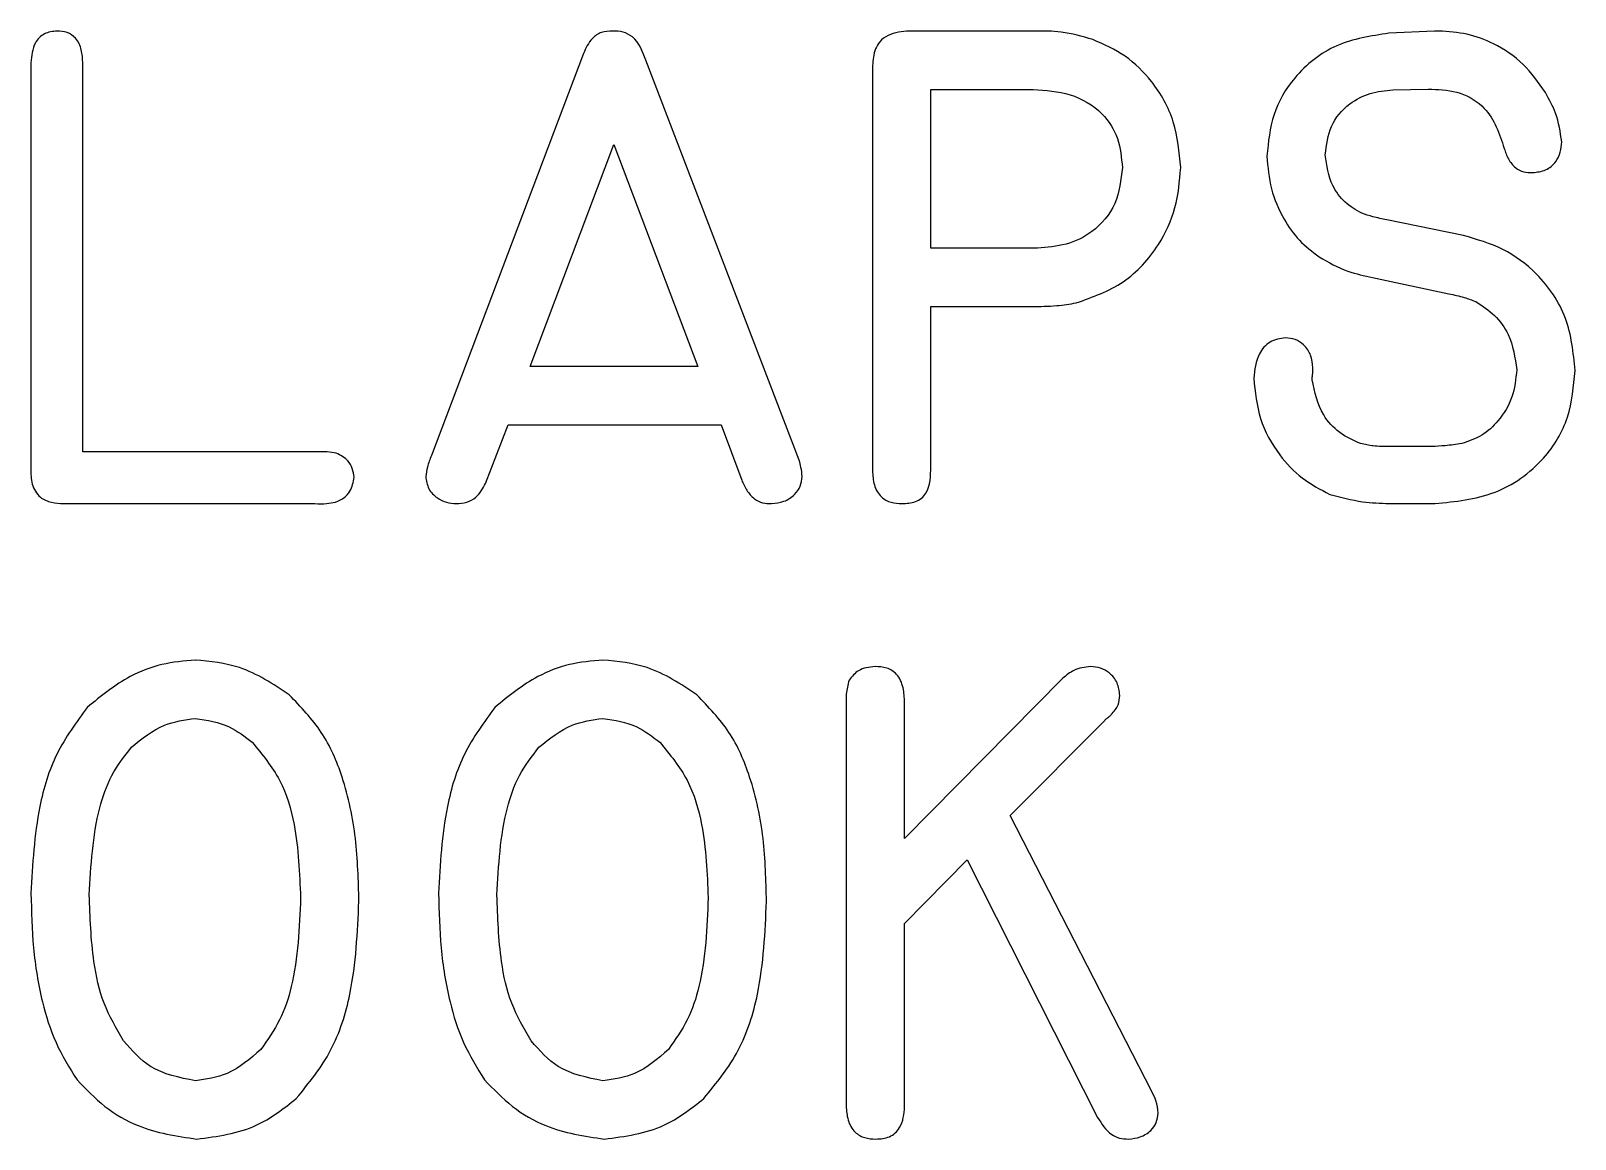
# Model space of a CAD drawing. Header units: inches. Extents: x 0.2 to 2.39, y 7.96 to 11.55.
# Drawn here: x 0.5889 to 1.0749, y 10.2959 to 10.6447 of the extents above; entities that cross this region are included whole.
import ezdxf

# ---------------------------------------------------------------- set-up
doc = ezdxf.new("R2010")
doc.units = ezdxf.units.IN
doc.header["$MEASUREMENT"] = 0

msp = doc.modelspace()

# ---------------------------------------------------------------- linework, layer by layer
at = {"color": 7, "linetype": 'Continuous', "lineweight": 25}
for p, q in [((0.90501, 10.64465), (0.86859, 10.64465)), ((1.03066, 10.64465), (1.01627, 10.64394)), ((1.03201, 10.64465), (1.03066, 10.64465)), ((0.58895, 10.63469), (0.58895, 10.50695)), ((0.60525, 10.51224), (0.60525, 10.63466)), ((0.7628, 10.6376), (0.71496, 10.51107)), ((0.83072, 10.50956), (0.78244, 10.63553)), ((0.85377, 10.63116), (0.85377, 10.50624)), ((0.87213, 10.62628), (0.90429, 10.62628)), ((0.87213, 10.57637), (0.87213, 10.62628)), ((1.0175, 10.62619), (1.02866, 10.62638)), ((1.02866, 10.62638), (1.02977, 10.62638)), ((0.74602, 10.53913), (0.77238, 10.60893)), ((0.77238, 10.60893), (0.79875, 10.53913)), ((1.03977, 10.58032), (1.0156, 10.58525)), ((0.90568, 10.57637), (0.87213, 10.57637)), ((1.01116, 10.56709), (1.03517, 10.56194)), ((0.87213, 10.50758), (0.87213, 10.55801)), ((0.87213, 10.55801), (0.90384, 10.55801)), ((0.79875, 10.53913), (0.74602, 10.53913)), ((0.99235, 10.53694), (0.99235, 10.5387)), ((0.73197, 10.50228), (0.73909, 10.52077)), ((0.73909, 10.52077), (0.80612, 10.52077)), ((0.80612, 10.52077), (0.81261, 10.50336)), ((0.67989, 10.51224), (0.60525, 10.51224)), ((1.02985, 10.51392), (1.01649, 10.5139)), ((0.5992, 10.49594), (0.67831, 10.49594)), ((1.0163, 10.49594), (1.03081, 10.49594)), ((0.64067, 10.44671), (0.64066, 10.44671)), ((0.76894, 10.44671), (0.76893, 10.44671)), ((0.9137, 10.44096), (0.86386, 10.39056)), ((0.84549, 10.43246), (0.84549, 10.30635)), ((0.86386, 10.39056), (0.86386, 10.43334)), ((0.89714, 10.39776), (0.92642, 10.42726)), ((0.92642, 10.42726), (0.92731, 10.42816)), ((0.94162, 10.31088), (0.89714, 10.39776)), ((0.86386, 10.36377), (0.88351, 10.3838)), ((0.88351, 10.3838), (0.92462, 10.30275)), ((0.86386, 10.30616), (0.86386, 10.36377))]:
    msp.add_line(p, q, dxfattribs=at)
for points, knots in [([(0.59713, 10.64465), (0.59575, 10.6445), (0.593, 10.64422), (0.58943, 10.64039), (0.58913, 10.63685), (0.58895, 10.63469)], [0, 0, 0, 0, 0.280063, 0.5589903, 1, 1, 1, 1]), ([(0.60525, 10.63466), (0.60518, 10.63603), (0.60504, 10.63875), (0.60342, 10.64237), (0.60037, 10.64443), (0.59821, 10.64458), (0.59713, 10.64465)], [0, 0, 0, 0, 0.28129, 0.560314, 0.779075, 1, 1, 1, 1]), ([(0.77195, 10.64465), (0.77078, 10.64461), (0.76842, 10.64454), (0.76483, 10.64203), (0.76357, 10.63928), (0.7628, 10.6376)], [0, 0, 0, 0, 0.279731, 0.559873, 1, 1, 1, 1]), ([(0.78244, 10.63553), (0.7814, 10.63829), (0.77996, 10.64213), (0.7753, 10.64456), (0.77307, 10.64462), (0.77195, 10.64465)], [0, 0, 0, 0, 0.559201, 0.779228, 1, 1, 1, 1]), ([(0.86859, 10.64465), (0.86637, 10.64467), (0.86197, 10.64473), (0.85566, 10.64219), (0.85373, 10.6364), (0.85376, 10.63291), (0.85377, 10.63116)], [0, 0, 0, 0, 0.2814925, 0.5583427, 0.7782953, 1, 1, 1, 1]), ([(0.9231, 10.64199), (0.91979, 10.64295), (0.91387, 10.64465), (0.90772, 10.64465), (0.90501, 10.64465)], [0, 0, 0, 0, 0.559687, 1, 1, 1, 1]), ([(1.01627, 10.64394), (1.01065, 10.6431), (0.99943, 10.64143), (0.98666, 10.63135), (0.9792, 10.6186), (0.97833, 10.60974), (0.97789, 10.6053)], [0, 0, 0, 0, 0.279949, 0.559342, 0.779496, 1, 1, 1, 1]), ([(1.06554, 10.62528), (1.06337, 10.6284), (1.05903, 10.63464), (1.05011, 10.6406), (1.04093, 10.64405), (1.03498, 10.64445), (1.03201, 10.64465)], [0, 0, 0, 0, 0.279827, 0.559743, 0.779812, 1, 1, 1, 1]), ([(0.95075, 10.60168), (0.95031, 10.60656), (0.94943, 10.6163), (0.94264, 10.62839), (0.93361, 10.63727), (0.92661, 10.64042), (0.9231, 10.64199)], [0, 0, 0, 0, 0.28001, 0.559728, 0.779797, 1, 1, 1, 1]), ([(0.90429, 10.62628), (0.90824, 10.62601), (0.9161, 10.62548), (0.92597, 10.61979), (0.93157, 10.61098), (0.93212, 10.60478), (0.93239, 10.60168)], [0, 0, 0, 0, 0.28086, 0.559798, 0.779624, 1, 1, 1, 1]), ([(0.99626, 10.60573), (0.99662, 10.60881), (0.99732, 10.61497), (1.00317, 10.62176), (1.01028, 10.62541), (1.01509, 10.62593), (1.0175, 10.62619)], [0, 0, 0, 0, 0.279671, 0.558842, 0.77929, 1, 1, 1, 1]), ([(1.02977, 10.62638), (1.0328, 10.62619), (1.03883, 10.62579), (1.04851, 10.61985), (1.05103, 10.61232), (1.05257, 10.60773)], [0, 0, 0, 0, 0.281446, 0.561686, 1, 1, 1, 1]), ([(1.07067, 10.60977), (1.07022, 10.61283), (1.06941, 10.61832), (1.06672, 10.62315), (1.06554, 10.62528)], [0, 0, 0, 0, 0.559375, 1, 1, 1, 1]), ([(1.06153, 10.6001), (1.06292, 10.60026), (1.06571, 10.60059), (1.06883, 10.60321), (1.0704, 10.60649), (1.07058, 10.60867), (1.07067, 10.60977)], [0, 0, 0, 0, 0.279472, 0.559161, 0.779094, 1, 1, 1, 1]), ([(0.97789, 10.6053), (0.97818, 10.60184), (0.97874, 10.5949), (0.98266, 10.58595), (0.9878, 10.57857), (0.99213, 10.57523), (0.99429, 10.57356)], [0, 0, 0, 0, 0.2798619, 0.5597919, 0.7799049, 1, 1, 1, 1]), ([(1.0078, 10.5873), (1.00593, 10.58836), (1.00219, 10.59049), (0.99752, 10.59686), (0.99674, 10.60237), (0.99626, 10.60573)], [0, 0, 0, 0, 0.280619, 0.561258, 1, 1, 1, 1]), ([(1.05257, 10.60773), (1.05295, 10.60659), (1.05371, 10.6043), (1.05585, 10.60161), (1.05867, 10.60012), (1.06057, 10.60011), (1.06153, 10.6001)], [0, 0, 0, 0, 0.28029, 0.5599748, 0.7797551, 1, 1, 1, 1]), ([(0.93239, 10.60168), (0.93197, 10.5978), (0.93114, 10.59006), (0.92387, 10.58142), (0.91479, 10.57704), (0.90872, 10.5766), (0.90568, 10.57637)], [0, 0, 0, 0, 0.279953, 0.558758, 0.779215, 1, 1, 1, 1]), ([(0.9179, 10.55911), (0.92305, 10.56094), (0.93334, 10.56459), (0.94374, 10.57615), (0.94969, 10.5889), (0.9504, 10.59742), (0.95075, 10.60168)], [0, 0, 0, 0, 0.279675, 0.559368, 0.779548, 1, 1, 1, 1]), ([(1.0156, 10.58525), (1.01412, 10.58554), (1.01148, 10.58607), (1.00892, 10.58692), (1.0078, 10.5873)], [0, 0, 0, 0, 0.560132, 1, 1, 1, 1]), ([(1.07488, 10.53784), (1.07431, 10.54344), (1.07318, 10.55464), (1.06411, 10.56791), (1.05246, 10.5766), (1.044, 10.57908), (1.03977, 10.58032)], [0, 0, 0, 0, 0.2798518, 0.5592969, 0.7794646, 1, 1, 1, 1]), ([(0.99429, 10.57356), (0.99726, 10.57188), (1.00257, 10.56889), (1.00853, 10.56764), (1.01116, 10.56709)], [0, 0, 0, 0, 0.5592879, 1, 1, 1, 1]), ([(1.03517, 10.56194), (1.03679, 10.56162), (1.03967, 10.56104), (1.04241, 10.55997), (1.04362, 10.5595)], [0, 0, 0, 0, 0.560317, 1, 1, 1, 1]), ([(0.90384, 10.55801), (0.90649, 10.558), (0.91121, 10.55798), (0.91586, 10.55877), (0.9179, 10.55911)], [0, 0, 0, 0, 0.560332, 1, 1, 1, 1]), ([(1.04362, 10.5595), (1.04567, 10.55815), (1.04978, 10.55547), (1.05504, 10.54817), (1.05596, 10.54187), (1.05652, 10.53803)], [0, 0, 0, 0, 0.280518, 0.561127, 1, 1, 1, 1]), ([(0.98371, 10.54812), (0.98202, 10.54786), (0.97862, 10.54733), (0.97447, 10.54239), (0.97403, 10.53804), (0.97376, 10.53538)], [0, 0, 0, 0, 0.279856, 0.559964, 1, 1, 1, 1]), ([(0.99235, 10.5387), (0.99222, 10.54004), (0.99197, 10.54271), (0.98977, 10.54584), (0.98686, 10.54779), (0.98476, 10.54801), (0.98371, 10.54812)], [0, 0, 0, 0, 0.280051, 0.559477, 0.779456, 1, 1, 1, 1]), ([(0.99212, 10.53493), (0.99214, 10.53531), (0.99218, 10.53598), (0.9923, 10.53664), (0.99235, 10.53694)], [0, 0, 0, 0, 0.559622, 1, 1, 1, 1]), ([(1.03081, 10.49594), (1.03717, 10.49659), (1.04989, 10.49788), (1.06493, 10.50848), (1.07352, 10.52284), (1.07442, 10.53284), (1.07488, 10.53784)], [0, 0, 0, 0, 0.280202, 0.559526, 0.779487, 1, 1, 1, 1]), ([(1.05652, 10.53803), (1.0562, 10.53512), (1.05558, 10.52931), (1.05128, 10.52223), (1.04571, 10.51706), (1.04136, 10.51557), (1.03919, 10.51483)], [0, 0, 0, 0, 0.279911, 0.559839, 0.77987, 1, 1, 1, 1]), ([(0.97376, 10.53538), (0.97419, 10.53107), (0.97505, 10.52244), (0.98101, 10.51175), (0.98864, 10.50354), (0.99469, 10.50042), (0.99772, 10.49885)], [0, 0, 0, 0, 0.279817, 0.559513, 0.779733, 1, 1, 1, 1]), ([(1.00738, 10.51483), (1.00509, 10.51585), (1.00051, 10.5179), (0.9943, 10.52471), (0.99295, 10.53107), (0.99212, 10.53493)], [0, 0, 0, 0, 0.280869, 0.562234, 1, 1, 1, 1]), ([(0.68502, 10.51182), (0.68408, 10.51199), (0.68238, 10.51231), (0.68065, 10.51226), (0.67989, 10.51224)], [0, 0, 0, 0, 0.558374, 1, 1, 1, 1]), ([(0.69062, 10.50422), (0.6905, 10.50515), (0.69025, 10.50702), (0.68855, 10.51005), (0.68636, 10.51115), (0.68502, 10.51182)], [0, 0, 0, 0, 0.280841, 0.562668, 1, 1, 1, 1]), ([(1.01649, 10.5139), (1.01477, 10.5139), (1.0117, 10.5139), (1.0087, 10.51454), (1.00738, 10.51483)], [0, 0, 0, 0, 0.559532, 1, 1, 1, 1]), ([(1.03919, 10.51483), (1.03745, 10.51456), (1.03435, 10.5141), (1.03122, 10.51397), (1.02985, 10.51392)], [0, 0, 0, 0, 0.56046, 1, 1, 1, 1]), ([(0.58895, 10.50695), (0.58893, 10.50531), (0.5889, 10.50204), (0.59137, 10.49783), (0.59536, 10.49612), (0.59792, 10.496), (0.5992, 10.49594)], [0, 0, 0, 0, 0.280867, 0.558798, 0.779034, 1, 1, 1, 1]), ([(0.71496, 10.51107), (0.71448, 10.50988), (0.71362, 10.50775), (0.71332, 10.50548), (0.71318, 10.50448)], [0, 0, 0, 0, 0.561215, 1, 1, 1, 1]), ([(0.83162, 10.50448), (0.83154, 10.50544), (0.83138, 10.50716), (0.83092, 10.50882), (0.83072, 10.50956)], [0, 0, 0, 0, 0.559831, 1, 1, 1, 1]), ([(0.86308, 10.49594), (0.86452, 10.49601), (0.86669, 10.49611), (0.86925, 10.49752), (0.87202, 10.50088), (0.87208, 10.50461), (0.87213, 10.50758)], [0, 0, 0, 0, 0.250744, 0.376273, 0.50156, 1, 1, 1, 1]), ([(0.6848, 10.4964), (0.68569, 10.49679), (0.68746, 10.49758), (0.68993, 10.5002), (0.69036, 10.5027), (0.69062, 10.50422)], [0, 0, 0, 0, 0.280252, 0.561251, 1, 1, 1, 1]), ([(0.71318, 10.50448), (0.71337, 10.50314), (0.71376, 10.50045), (0.71653, 10.49771), (0.71963, 10.49617), (0.72173, 10.49602), (0.72279, 10.49594)], [0, 0, 0, 0, 0.279525, 0.558701, 0.779205, 1, 1, 1, 1]), ([(0.72279, 10.49594), (0.7239, 10.49601), (0.72613, 10.49615), (0.72974, 10.49816), (0.73112, 10.50072), (0.73197, 10.50228)], [0, 0, 0, 0, 0.2805838, 0.5604291, 1, 1, 1, 1]), ([(0.81261, 10.50336), (0.8131, 10.50225), (0.81407, 10.50006), (0.81629, 10.49745), (0.81913, 10.49601), (0.82104, 10.49597), (0.82199, 10.49594)], [0, 0, 0, 0, 0.280411, 0.559773, 0.779963, 1, 1, 1, 1]), ([(0.82199, 10.49594), (0.82333, 10.49608), (0.826, 10.49636), (0.82916, 10.4985), (0.83125, 10.50133), (0.8315, 10.50343), (0.83162, 10.50448)], [0, 0, 0, 0, 0.2799307, 0.5596804, 0.779558, 1, 1, 1, 1]), ([(0.85377, 10.50624), (0.85386, 10.50476), (0.85404, 10.50181), (0.85609, 10.49798), (0.85958, 10.49611), (0.86191, 10.496), (0.86308, 10.49594)], [0, 0, 0, 0, 0.280954, 0.559803, 0.77945, 1, 1, 1, 1]), ([(0.99772, 10.49885), (1.00113, 10.49794), (1.00722, 10.49629), (1.01353, 10.49605), (1.0163, 10.49594)], [0, 0, 0, 0, 0.559516, 1, 1, 1, 1]), ([(0.67831, 10.49594), (0.67954, 10.4959), (0.68172, 10.49581), (0.68386, 10.49622), (0.6848, 10.4964)], [0, 0, 0, 0, 0.5614378, 1, 1, 1, 1]), ([(0.64066, 10.44671), (0.63713, 10.44639), (0.63005, 10.44575), (0.61807, 10.44114), (0.61099, 10.43535), (0.60666, 10.43181)], [0, 0, 0, 0, 0.280275, 0.560573, 1, 1, 1, 1]), ([(0.67022, 10.43573), (0.66517, 10.43911), (0.65616, 10.44517), (0.64541, 10.44624), (0.64067, 10.44671)], [0, 0, 0, 0, 0.5598414, 1, 1, 1, 1]), ([(0.76893, 10.44671), (0.76539, 10.44639), (0.75832, 10.44575), (0.74634, 10.44114), (0.73926, 10.43535), (0.73494, 10.43181)], [0, 0, 0, 0, 0.280332, 0.560686, 1, 1, 1, 1]), ([(0.79849, 10.43573), (0.79344, 10.43911), (0.78443, 10.44517), (0.77368, 10.44624), (0.76894, 10.44671)], [0, 0, 0, 0, 0.559566, 1, 1, 1, 1]), ([(0.85457, 10.44465), (0.85271, 10.44445), (0.84937, 10.44409), (0.84731, 10.44149), (0.8464, 10.44034)], [0, 0, 0, 0, 0.559041, 1, 1, 1, 1]), ([(0.86386, 10.43334), (0.86379, 10.4349), (0.86366, 10.43802), (0.86188, 10.44222), (0.8583, 10.44451), (0.85582, 10.4446), (0.85457, 10.44465)], [0, 0, 0, 0, 0.280807, 0.559742, 0.779306, 1, 1, 1, 1]), ([(0.92239, 10.44465), (0.92056, 10.44443), (0.91728, 10.44404), (0.9148, 10.4419), (0.9137, 10.44096)], [0, 0, 0, 0, 0.557583, 1, 1, 1, 1]), ([(0.93157, 10.43559), (0.93142, 10.43694), (0.93111, 10.43964), (0.92862, 10.44263), (0.92557, 10.44438), (0.92345, 10.44456), (0.92239, 10.44465)], [0, 0, 0, 0, 0.2800273, 0.5589599, 0.779254, 1, 1, 1, 1]), ([(0.8464, 10.44034), (0.84603, 10.4389), (0.84538, 10.4363), (0.84546, 10.43364), (0.84549, 10.43246)], [0, 0, 0, 0, 0.558289, 1, 1, 1, 1]), ([(0.69214, 10.37078), (0.69197, 10.37739), (0.69164, 10.3906), (0.68785, 10.40865), (0.6811, 10.42449), (0.67385, 10.43198), (0.67022, 10.43573)], [0, 0, 0, 0, 0.280363, 0.56049, 0.780401, 1, 1, 1, 1]), ([(0.82041, 10.37078), (0.82024, 10.37739), (0.81991, 10.3906), (0.81611, 10.40865), (0.80937, 10.42449), (0.80211, 10.43198), (0.79849, 10.43573)], [0, 0, 0, 0, 0.280363, 0.56049, 0.780401, 1, 1, 1, 1]), ([(0.9289, 10.42952), (0.92977, 10.4305), (0.93132, 10.43226), (0.93149, 10.43458), (0.93157, 10.43559)], [0, 0, 0, 0, 0.560589, 1, 1, 1, 1]), ([(0.60666, 10.43181), (0.6032, 10.4271), (0.59626, 10.41766), (0.59023, 10.39742), (0.58944, 10.38245), (0.58895, 10.3733)], [0, 0, 0, 0, 0.279701, 0.559786, 1, 1, 1, 1]), ([(0.73494, 10.43181), (0.73148, 10.4271), (0.72454, 10.41766), (0.71849, 10.39742), (0.7177, 10.38245), (0.71722, 10.3733)], [0, 0, 0, 0, 0.2796876, 0.5598063, 1, 1, 1, 1]), ([(0.92731, 10.42816), (0.92762, 10.4284), (0.92817, 10.42882), (0.92867, 10.4293), (0.9289, 10.42952)], [0, 0, 0, 0, 0.559464, 1, 1, 1, 1]), ([(0.62054, 10.41924), (0.62386, 10.42195), (0.6298, 10.4268), (0.63734, 10.42788), (0.64066, 10.42835)], [0, 0, 0, 0, 0.5598728, 1, 1, 1, 1]), ([(0.64066, 10.42835), (0.64436, 10.42777), (0.65099, 10.42672), (0.65626, 10.42262), (0.65858, 10.42082)], [0, 0, 0, 0, 0.558881, 1, 1, 1, 1]), ([(0.74881, 10.41924), (0.75213, 10.42195), (0.75807, 10.4268), (0.76562, 10.42788), (0.76894, 10.42835)], [0, 0, 0, 0, 0.559645, 1, 1, 1, 1]), ([(0.76894, 10.42835), (0.77264, 10.42777), (0.77926, 10.42672), (0.78452, 10.42262), (0.78685, 10.42082)], [0, 0, 0, 0, 0.558677, 1, 1, 1, 1]), ([(0.60731, 10.37282), (0.60781, 10.38203), (0.60851, 10.39486), (0.61386, 10.41062), (0.61831, 10.41637), (0.62054, 10.41924)], [0, 0, 0, 0, 0.55978, 0.78008, 1, 1, 1, 1]), ([(0.65858, 10.42082), (0.66172, 10.41701), (0.66802, 10.40939), (0.67299, 10.39222), (0.67348, 10.37961), (0.67378, 10.37191)], [0, 0, 0, 0, 0.27937, 0.559566, 1, 1, 1, 1]), ([(0.73558, 10.37282), (0.73608, 10.38203), (0.73678, 10.39486), (0.74213, 10.41062), (0.74658, 10.41637), (0.74881, 10.41924)], [0, 0, 0, 0, 0.55978, 0.78008, 1, 1, 1, 1]), ([(0.78685, 10.42082), (0.78999, 10.41701), (0.79629, 10.40939), (0.80125, 10.39222), (0.80174, 10.37961), (0.80205, 10.37191)], [0, 0, 0, 0, 0.27937, 0.559566, 1, 1, 1, 1]), ([(0.58895, 10.3733), (0.58909, 10.36756), (0.58936, 10.35609), (0.59192, 10.34028), (0.59631, 10.32609), (0.60106, 10.31841), (0.60344, 10.31456)], [0, 0, 0, 0, 0.280113, 0.560163, 0.780105, 1, 1, 1, 1]), ([(0.61808, 10.32688), (0.61582, 10.33076), (0.61129, 10.33851), (0.60793, 10.35431), (0.60755, 10.3658), (0.60731, 10.37282)], [0, 0, 0, 0, 0.279524, 0.559714, 1, 1, 1, 1]), ([(0.67378, 10.37191), (0.67342, 10.36249), (0.67293, 10.34937), (0.66768, 10.33324), (0.6634, 10.32719), (0.66127, 10.32417)], [0, 0, 0, 0, 0.559836, 0.780046, 1, 1, 1, 1]), ([(0.67245, 10.30872), (0.67639, 10.31358), (0.68428, 10.32333), (0.69099, 10.34498), (0.6917, 10.36099), (0.69214, 10.37078)], [0, 0, 0, 0, 0.279598, 0.559718, 1, 1, 1, 1]), ([(0.71722, 10.3733), (0.71736, 10.36756), (0.71763, 10.35609), (0.72018, 10.34028), (0.72459, 10.3261), (0.72933, 10.31841), (0.7317, 10.31456)], [0, 0, 0, 0, 0.28012, 0.560178, 0.780173, 1, 1, 1, 1]), ([(0.74635, 10.32688), (0.74409, 10.33076), (0.73956, 10.33851), (0.7362, 10.35431), (0.73581, 10.3658), (0.73558, 10.37282)], [0, 0, 0, 0, 0.279524, 0.559714, 1, 1, 1, 1]), ([(0.80205, 10.37191), (0.80169, 10.36249), (0.80119, 10.34937), (0.79595, 10.33324), (0.79167, 10.32719), (0.78953, 10.32417)], [0, 0, 0, 0, 0.559836, 0.780046, 1, 1, 1, 1]), ([(0.80072, 10.30872), (0.80466, 10.31358), (0.81254, 10.32333), (0.81926, 10.34498), (0.81997, 10.36099), (0.82041, 10.37078)], [0, 0, 0, 0, 0.279598, 0.559718, 1, 1, 1, 1]), ([(0.64067, 10.31431), (0.63566, 10.31529), (0.62669, 10.31704), (0.62072, 10.32387), (0.61808, 10.32688)], [0, 0, 0, 0, 0.558099, 1, 1, 1, 1]), ([(0.76894, 10.31431), (0.76393, 10.31529), (0.75496, 10.31704), (0.74899, 10.32387), (0.74635, 10.32688)], [0, 0, 0, 0, 0.558099, 1, 1, 1, 1]), ([(0.66127, 10.32417), (0.65792, 10.32122), (0.65194, 10.31597), (0.64411, 10.31481), (0.64067, 10.31431)], [0, 0, 0, 0, 0.5600826, 1, 1, 1, 1]), ([(0.78953, 10.32417), (0.78619, 10.32122), (0.78021, 10.31597), (0.77238, 10.31481), (0.76894, 10.31431)], [0, 0, 0, 0, 0.559718, 1, 1, 1, 1]), ([(0.60344, 10.31456), (0.60624, 10.31165), (0.61184, 10.30583), (0.62451, 10.29846), (0.63483, 10.2969), (0.64112, 10.29595)], [0, 0, 0, 0, 0.280409, 0.561138, 1, 1, 1, 1]), ([(0.7317, 10.31456), (0.7345, 10.31165), (0.74011, 10.30583), (0.75278, 10.29846), (0.7631, 10.2969), (0.7694, 10.29595)], [0, 0, 0, 0, 0.280349, 0.561019, 1, 1, 1, 1]), ([(0.64112, 10.29595), (0.64762, 10.29681), (0.65923, 10.29837), (0.66841, 10.30555), (0.67245, 10.30872)], [0, 0, 0, 0, 0.559343, 1, 1, 1, 1]), ([(0.7694, 10.29595), (0.77589, 10.29682), (0.7875, 10.29837), (0.79668, 10.30555), (0.80072, 10.30872)], [0, 0, 0, 0, 0.559226, 1, 1, 1, 1]), ([(0.94363, 10.30413), (0.94351, 10.30546), (0.9433, 10.30786), (0.94214, 10.30996), (0.94162, 10.31088)], [0, 0, 0, 0, 0.559172, 1, 1, 1, 1]), ([(0.84549, 10.30635), (0.84558, 10.30487), (0.84577, 10.3019), (0.84784, 10.2981), (0.85128, 10.29613), (0.85362, 10.29601), (0.8548, 10.29595)], [0, 0, 0, 0, 0.281151, 0.559796, 0.779198, 1, 1, 1, 1]), ([(0.8548, 10.29595), (0.85627, 10.29604), (0.85921, 10.29623), (0.86338, 10.29999), (0.86368, 10.30382), (0.86386, 10.30616)], [0, 0, 0, 0, 0.281243, 0.559704, 1, 1, 1, 1]), ([(0.92462, 10.30275), (0.92588, 10.30073), (0.92764, 10.29792), (0.9315, 10.29607), (0.93334, 10.29599), (0.93426, 10.29595)], [0, 0, 0, 0, 0.558668, 0.779361, 1, 1, 1, 1]), ([(0.93426, 10.29595), (0.93555, 10.29609), (0.93813, 10.29637), (0.94125, 10.29833), (0.94329, 10.30108), (0.94352, 10.30311), (0.94363, 10.30413)], [0, 0, 0, 0, 0.280788, 0.560214, 0.780063, 1, 1, 1, 1])]:
    msp.add_open_spline(points, degree=3, knots=knots, dxfattribs=at)

doc.saveas('drawing.dxf')
